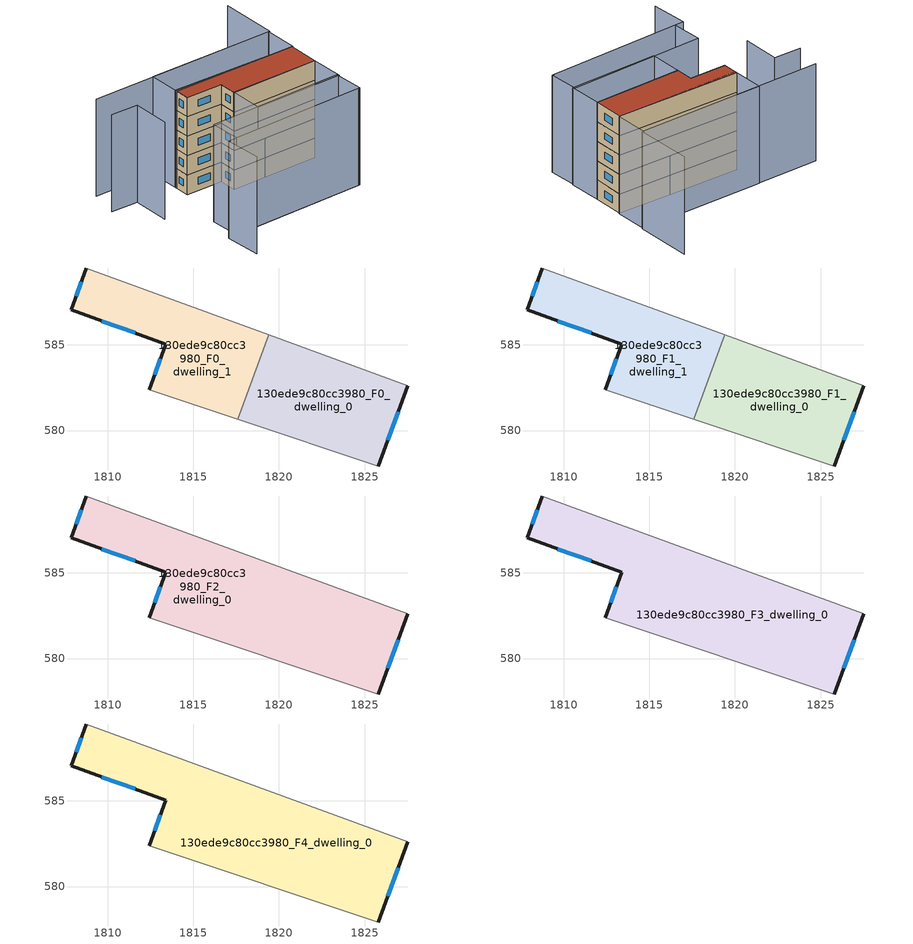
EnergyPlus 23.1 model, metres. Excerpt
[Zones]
130ede9c80cc3980_F0_dwelling_0
 floor ground (EU_floor_Construction): 1827.52,582.61 1825.79,577.93 1817.59,580.66 1819.4,585.59 z0
 wall outside (EU_wall_Construction): 1825.79,577.93 1827.52,582.61 z0:3
 wall adiabatic (EU_wall_Construction): 1827.52,582.61 1819.4,585.59 / 1817.59,580.66 1825.79,577.93 z0:3
 wall to 130ede9c80cc3980_F0_dwelling_1 (EU_wall_Construction): 1819.4,585.59 1817.59,580.66 z0:3
 window (EU_Window_Construction): 1826.35,579.45 1826.96,581.1 z0.97:2.03
130ede9c80cc3980_F0_dwelling_1
 floor ground (EU_floor_Construction): 1819.4,585.59 1817.59,580.66 1812.43,582.38 1813.4,585.05 1807.88,587.04 1808.74,589.49 z0
 wall outside (EU_wall_Construction): 1808.74,589.49 1807.88,587.04 1813.4,585.05 1812.43,582.38 z0:3
 wall adiabatic (EU_wall_Construction): 1819.4,585.59 1808.74,589.49 / 1812.43,582.38 1817.59,580.66 z0:3
 window (EU_Window_Construction): 1813.08,584.19 1812.74,583.25 / 1809.67,586.4 1811.61,585.7 / 1808.46,588.7 1808.16,587.84 z0.97:2.03
130ede9c80cc3980_F1_dwelling_0
 floor to 130ede9c80cc3980_F0_dwelling_0 (EU_floor_Construction): 1827.52,582.61 1825.79,577.93 1817.59,580.66 1819.4,585.59 z3
 wall outside (EU_wall_Construction): 1825.79,577.93 1827.52,582.61 z3:6
 wall adiabatic (EU_wall_Construction): 1827.52,582.61 1819.4,585.59 / 1817.59,580.66 1825.79,577.93 z3:6
 wall to 130ede9c80cc3980_F1_dwelling_1 (EU_wall_Construction): 1819.4,585.59 1817.59,580.66 z3:6
 window (EU_Window_Construction): 1826.35,579.45 1826.96,581.1 z3.97:5.03
130ede9c80cc3980_F1_dwelling_1
 floor to 130ede9c80cc3980_F0_dwelling_1 (EU_floor_Construction): 1819.4,585.59 1817.59,580.66 1812.43,582.38 1813.4,585.05 1807.88,587.04 1808.74,589.49 z3
 wall outside (EU_wall_Construction): 1808.74,589.49 1807.88,587.04 1813.4,585.05 1812.43,582.38 z3:6
 wall adiabatic (EU_wall_Construction): 1819.4,585.59 1808.74,589.49 / 1812.43,582.38 1817.59,580.66 z3:6
 window (EU_Window_Construction): 1813.08,584.19 1812.74,583.25 / 1809.67,586.4 1811.61,585.7 / 1808.46,588.7 1808.16,587.84 z3.97:5.03
130ede9c80cc3980_F2_dwelling_0
 floor to 130ede9c80cc3980_F1_dwelling_0 (EU_floor_Construction): 1827.52,582.61 1825.79,577.93 1817.59,580.66 1819.4,585.59 z6
 floor to 130ede9c80cc3980_F1_dwelling_1 (EU_floor_Construction): 1819.4,585.59 1817.59,580.66 1812.43,582.38 1813.4,585.05 1807.88,587.04 1808.74,589.49 z6
 wall outside (EU_wall_Construction): 1825.79,577.93 1827.52,582.61 / 1808.74,589.49 1807.88,587.04 1813.4,585.05 1812.43,582.38 z6:9
 wall adiabatic (EU_wall_Construction): 1827.52,582.61 1808.74,589.49 / 1812.43,582.38 1825.79,577.93 z6:9
 window (EU_Window_Construction): 1826.35,579.45 1826.96,581.1 / 1813.08,584.19 1812.74,583.25 / 1809.67,586.4 1811.61,585.7 / 1808.46,588.7 1808.16,587.84 z6.97:8.03
130ede9c80cc3980_F3_dwelling_0
 floor to 130ede9c80cc3980_F2_dwelling_0 (EU_floor_Construction): 1827.52,582.61 1825.79,577.93 1812.43,582.38 1813.4,585.05 1807.88,587.04 1808.74,589.49 z9
 wall outside (EU_wall_Construction): 1825.79,577.93 1827.52,582.61 / 1808.74,589.49 1807.88,587.04 1813.4,585.05 1812.43,582.38 z9:12
 wall adiabatic (EU_wall_Construction): 1827.52,582.61 1808.74,589.49 / 1812.43,582.38 1825.79,577.93 z9:12
 window (EU_Window_Construction): 1826.35,579.45 1826.96,581.1 / 1813.08,584.19 1812.74,583.25 / 1809.67,586.4 1811.61,585.7 / 1808.46,588.7 1808.16,587.84 z9.97:11.03
130ede9c80cc3980_F4_dwelling_0
 floor to 130ede9c80cc3980_F3_dwelling_0 (EU_floor_Construction): 1827.52,582.61 1825.79,577.93 1812.43,582.38 1813.4,585.05 1807.88,587.04 1808.74,589.49 z12
 wall outside (EU_wall_Construction): 1825.79,577.93 1827.52,582.61 / 1808.74,589.49 1807.88,587.04 1813.4,585.05 1812.43,582.38 z12:15
 wall adiabatic (EU_wall_Construction): 1827.52,582.61 1808.74,589.49 / 1812.43,582.38 1825.79,577.93 z12:15
 window (EU_Window_Construction): 1826.35,579.45 1826.96,581.1 / 1813.08,584.19 1812.74,583.25 / 1809.67,586.4 1811.61,585.7 / 1808.46,588.7 1808.16,587.84 z12.97:14.03
 roof outside (EU_roof_Construction): 1825.79,577.93 1827.52,582.61 1808.74,589.49 1807.88,587.04 1813.4,585.05 1812.43,582.38 z15
shading: 1798.82,570.26 1800.61,575.8 / 1800.61,575.8 1822.4,568.76 / 1832.46,596.01 1829.53,587.47 / 1829.53,587.47 1800.95,597.24 / 1798.41,593.12 1802.49,591.64 / 1802.49,591.64 1800.42,585.92 / 1810.76,577.49 1812.46,582.47 / 1812.46,582.47 1825.79,577.93 / 1825.79,577.93 1824.09,572.95 / 1824.09,572.95 1810.76,577.49 / 1822.59,568.7 1801.9,575.35 / 1801.9,575.35 1803.39,579.99 / 1803.39,579.99 1824.08,573.33 / 1824.08,573.33 1822.59,568.7 / 1810.32,594.12 1829.34,587.53 / 1829.34,587.53 1827.62,582.58 / 1827.62,582.58 1808.6,589.17 / 1808.6,589.17 1810.32,594.12 z0:15
[Building]
EU S2 Campaign: North Axis=0; Terrain=City; Solar Distribution=FullExterior
[Site:Location]
Bologna: Latitude=44.5; Longitude=11.25; Time Zone=1; Elevation=37
[SizingPeriod:WeatherFileDays]
AnnualSizingPeriod: Begin Month=1; Begin Day of Month=1; End Month=12; End Day of Month=31; Day of Week for Start Day=Monday; Use Weather File Daylight Saving Period=No; Use Weather File Rain and Snow Indicators=No
[MATERIAL]
EU_InternalMass_Material: Roughness=MediumRough; Thickness=0.1; Conductivity=1; Density=1800; Specific Heat=900; Thermal Absorptance=0.9; Solar Absorptance=0.7; Visible Absorptance=0.7
[MATERIAL:NOMASS] Roughness=MediumRough; Thermal Absorptance=0.9; Solar Absorptance=0.7; Visible Absorptance=0.7
Name | Thermal Resistance
EU_wall_NoMass | 0.779417
EU_roof_NoMass | 0.435466
EU_floor_NoMass | 0.588222
[WINDOWMATERIAL:SIMPLEGLAZINGSYSTEM]
EU_Window_SimpleGlazing: UFactor=5.16242; Solar Heat Gain Coefficient=0.85; Visible Transmittance=0.85
[CONSTRUCTION]
EU_wall_Construction: EU_wall_NoMass
EU_roof_Construction: EU_roof_NoMass
EU_floor_Construction: EU_floor_NoMass
EU_Window_Construction: EU_Window_SimpleGlazing
EU_InternalMass_Construction: EU_InternalMass_Material
[ZONE] Type=1; Multiplier=1; Ceiling Height=autocalculate; Floor Area=autocalculate; Part of Total Floor Area=Yes
Name | Volume
130ede9c80cc3980_F0_dwelling_0; 130ede9c80cc3980_F0_dwelling_1; 130ede9c80cc3980_F1_dwelling_1 | 132.615
130ede9c80cc3980_F1_dwelling_0 | 132.614
130ede9c80cc3980_F2_dwelling_0 | 265.211
130ede9c80cc3980_F3_dwelling_0; 130ede9c80cc3980_F4_dwelling_0 | 265.212
[INTERNALMASS] Construction=EU_InternalMass_Construction
Name | Zone or ZoneList | Surface Area
130ede9c80cc3980_F0_dwelling_0_EU_InternalMass | 130ede9c80cc3980_F0_dwelling_0 | 44.2046
130ede9c80cc3980_F0_dwelling_1_EU_InternalMass | 130ede9c80cc3980_F0_dwelling_1 | 44.2049
130ede9c80cc3980_F1_dwelling_0_EU_InternalMass | 130ede9c80cc3980_F1_dwelling_0 | 44.2046
130ede9c80cc3980_F1_dwelling_1_EU_InternalMass | 130ede9c80cc3980_F1_dwelling_1 | 44.2049
130ede9c80cc3980_F2_dwelling_0_EU_InternalMass | 130ede9c80cc3980_F2_dwelling_0 | 88.404
130ede9c80cc3980_F3_dwelling_0_EU_InternalMass | 130ede9c80cc3980_F3_dwelling_0 | 88.404
130ede9c80cc3980_F4_dwelling_0_EU_InternalMass | 130ede9c80cc3980_F4_dwelling_0 | 88.404
[OTHEREQUIPMENT] Fuel Type=Electricity; Design Level Calculation Method=Watts/Area; Power per Zone Floor Area=1; Fraction Latent=0; Fraction Radiant=0; Fraction Lost=0; Carbon Dioxide Generation Rate=0; EndUse Subcategory=EU_Step8_InternalGains
Name | Zone or ZoneList or Space or SpaceList | Schedule
EU_Step8_InternalGain_130ede9c80cc3980_F0_dwelling_0_f000 | 130ede9c80cc3980_F0_dwelling_0 | EU_Step8_GainSchedule_130ede9c80cc3980_F0_dwelling_0_f000
EU_Step8_InternalGain_130ede9c80cc3980_F0_dwelling_1_f000 | 130ede9c80cc3980_F0_dwelling_1 | EU_Step8_GainSchedule_130ede9c80cc3980_F0_dwelling_1_f000
EU_Step8_InternalGain_130ede9c80cc3980_F1_dwelling_0_f000 | 130ede9c80cc3980_F1_dwelling_0 | EU_Step8_GainSchedule_130ede9c80cc3980_F1_dwelling_0_f000
EU_Step8_InternalGain_130ede9c80cc3980_F1_dwelling_1_f000 | 130ede9c80cc3980_F1_dwelling_1 | EU_Step8_GainSchedule_130ede9c80cc3980_F1_dwelling_1_f000
EU_Step8_InternalGain_130ede9c80cc3980_F2_dwelling_0_f000 | 130ede9c80cc3980_F2_dwelling_0 | EU_Step8_GainSchedule_130ede9c80cc3980_F2_dwelling_0_f000
EU_Step8_InternalGain_130ede9c80cc3980_F3_dwelling_0_f000 | 130ede9c80cc3980_F3_dwelling_0 | EU_Step8_GainSchedule_130ede9c80cc3980_F3_dwelling_0_f000
EU_Step8_InternalGain_130ede9c80cc3980_F4_dwelling_0_f000 | 130ede9c80cc3980_F4_dwelling_0 | EU_Step8_GainSchedule_130ede9c80cc3980_F4_dwelling_0_f000
[ZONEVENTILATION:DESIGNFLOWRATE] Schedule=EU_AlwaysOn; Design Flow Rate Calculation Method=AirChanges/Hour; Air Changes per Hour=0.712058; Ventilation Type=Natural; Fan Pressure Rise=0; Fan Total Efficiency=1; Constant Term Coefficient=1; Temperature Term Coefficient=0; Velocity Term Coefficient=0; Velocity Squared Term Coefficient=0; Minimum Indoor Temperature=-100; Maximum Indoor Temperature=100; Delta Temperature=-100; Minimum Outdoor Temperature=-100; Maximum Outdoor Temperature=100; Maximum Wind Speed=40
Name | Zone or ZoneList or Space or SpaceList
EU_ConstantAir_130ede9c80cc3980_F0_dwelling_0 | 130ede9c80cc3980_F0_dwelling_0
EU_ConstantAir_130ede9c80cc3980_F0_dwelling_1 | 130ede9c80cc3980_F0_dwelling_1
EU_ConstantAir_130ede9c80cc3980_F1_dwelling_0 | 130ede9c80cc3980_F1_dwelling_0
EU_ConstantAir_130ede9c80cc3980_F1_dwelling_1 | 130ede9c80cc3980_F1_dwelling_1
EU_ConstantAir_130ede9c80cc3980_F2_dwelling_0 | 130ede9c80cc3980_F2_dwelling_0
EU_ConstantAir_130ede9c80cc3980_F3_dwelling_0 | 130ede9c80cc3980_F3_dwelling_0
EU_ConstantAir_130ede9c80cc3980_F4_dwelling_0 | 130ede9c80cc3980_F4_dwelling_0
[HVACTEMPLATE:THERMOSTAT] Constant Heating Setpoint=20; Constant Cooling Setpoint=50
EU_HeatOnly_130ede9c80cc3980_F0_dwelling_0; EU_HeatOnly_130ede9c80cc3980_F0_dwelling_1; EU_HeatOnly_130ede9c80cc3980_F1_dwelling_0; EU_HeatOnly_130ede9c80cc3980_F1_dwelling_1; EU_HeatOnly_130ede9c80cc3980_F2_dwelling_0; EU_HeatOnly_130ede9c80cc3980_F3_dwelling_0; EU_HeatOnly_130ede9c80cc3980_F4_dwelling_0
[HVACTEMPLATE:ZONE:IDEALLOADSAIRSYSTEM] System Availability Schedule=EU_AlwaysOn; Maximum Heating Supply Air Temperature=50; Minimum Cooling Supply Air Temperature=13; Maximum Heating Supply Air Humidity Ratio=0.0156; Minimum Cooling Supply Air Humidity Ratio=0.0077; Heating Limit=NoLimit; Cooling Limit=NoLimit; Heating Availability Schedule=EU_AlwaysOn; Cooling Availability Schedule=EU_CoolingOff; Dehumidification Control Type=ConstantSensibleHeatRatio; Cooling Sensible Heat Ratio=0.7; Dehumidification Setpoint=60; Humidification Control Type=None; Humidification Setpoint=30; Outdoor Air Method=None; Outdoor Air Flow Rate per Person=0.00944; Outdoor Air Flow Rate per Zone Floor Area=0; Outdoor Air Flow Rate per Zone=0; Demand Controlled Ventilation Type=None; Outdoor Air Economizer Type=NoEconomizer; Heat Recovery Type=None; Sensible Heat Recovery Effectiveness=0.7; Latent Heat Recovery Effectiveness=0.65
Name | Template Thermostat
130ede9c80cc3980_F0_dwelling_0 | EU_HeatOnly_130ede9c80cc3980_F0_dwelling_0
130ede9c80cc3980_F0_dwelling_1 | EU_HeatOnly_130ede9c80cc3980_F0_dwelling_1
130ede9c80cc3980_F1_dwelling_0 | EU_HeatOnly_130ede9c80cc3980_F1_dwelling_0
130ede9c80cc3980_F1_dwelling_1 | EU_HeatOnly_130ede9c80cc3980_F1_dwelling_1
130ede9c80cc3980_F2_dwelling_0 | EU_HeatOnly_130ede9c80cc3980_F2_dwelling_0
130ede9c80cc3980_F3_dwelling_0 | EU_HeatOnly_130ede9c80cc3980_F3_dwelling_0
130ede9c80cc3980_F4_dwelling_0 | EU_HeatOnly_130ede9c80cc3980_F4_dwelling_0
[SIZING:ZONE] Zone Cooling Design Supply Air Temperature Input Method=SupplyAirTemperature; Zone Cooling Design Supply Air Temperature=13; Zone Heating Design Supply Air Temperature Input Method=SupplyAirTemperature; Zone Heating Design Supply Air Temperature=50; Zone Cooling Design Supply Air Humidity Ratio=0.008; Zone Heating Design Supply Air Humidity Ratio=0.008; Cooling Design Air Flow Method=DesignDay; Cooling Design Air Flow Rate=0; Cooling Minimum Air Flow per Zone Floor Area=0.000762; Cooling Minimum Air Flow=0; Cooling Minimum Air Flow Fraction=0.2; Heating Design Air Flow Method=DesignDay; Heating Design Air Flow Rate=0; Heating Maximum Air Flow per Zone Floor Area=0.002032; Heating Maximum Air Flow=0.141576; Heating Maximum Air Flow Fraction=0.3; Account for Dedicated Outdoor Air System=No; Dedicated Outdoor Air System Control Strategy=NeutralSupplyAir; Dedicated Outdoor Air Low Setpoint Temperature for Design=autosize; Dedicated Outdoor Air High Setpoint Temperature for Design=autosize; Zone Load Sizing Method=Sensible Load Only No Latent Load; Zone Latent Cooling Design Supply Air Humidity Ratio Input Method=HumidityRatioDifference; Zone Cooling Design Supply Air Humidity Ratio Difference=0.005; Zone Latent Heating Design Supply Air Humidity Ratio Input Method=HumidityRatioDifference; Zone Humidification Design Supply Air Humidity Ratio Difference=0.005
130ede9c80cc3980_F0_dwelling_0; 130ede9c80cc3980_F0_dwelling_1; 130ede9c80cc3980_F1_dwelling_0; 130ede9c80cc3980_F1_dwelling_1; 130ede9c80cc3980_F2_dwelling_0; 130ede9c80cc3980_F3_dwelling_0; 130ede9c80cc3980_F4_dwelling_0
[SCHEDULE:CONSTANT]
Name | Hourly Value
EU_AlwaysOn | 1
EU_CoolingOff | 0
[SCHEDULE:FILE] Column Number=1; Rows to Skip at Top=0; Number of Hours of Data=8760; Column Separator=Comma; Interpolate to Timestep=No; Minutes per Item=60; Adjust Schedule for Daylight Savings=Yes
Name | File
EU_Step8_GainSchedule_130ede9c80cc3980_F0_dwelling_0_f000 | ../../schedules/130ede9c80cc3980/130ede9c80cc3980_F0_dwelling_0_f000_gain.csv
EU_Step8_GainSchedule_130ede9c80cc3980_F0_dwelling_1_f000 | ../../schedules/130ede9c80cc3980/130ede9c80cc3980_F0_dwelling_1_f000_gain.csv
EU_Step8_GainSchedule_130ede9c80cc3980_F1_dwelling_0_f000 | ../../schedules/130ede9c80cc3980/130ede9c80cc3980_F1_dwelling_0_f000_gain.csv
EU_Step8_GainSchedule_130ede9c80cc3980_F1_dwelling_1_f000 | ../../schedules/130ede9c80cc3980/130ede9c80cc3980_F1_dwelling_1_f000_gain.csv
EU_Step8_GainSchedule_130ede9c80cc3980_F2_dwelling_0_f000 | ../../schedules/130ede9c80cc3980/130ede9c80cc3980_F2_dwelling_0_f000_gain.csv
EU_Step8_GainSchedule_130ede9c80cc3980_F3_dwelling_0_f000 | ../../schedules/130ede9c80cc3980/130ede9c80cc3980_F3_dwelling_0_f000_gain.csv
EU_Step8_GainSchedule_130ede9c80cc3980_F4_dwelling_0_f000 | ../../schedules/130ede9c80cc3980/130ede9c80cc3980_F4_dwelling_0_f000_gain.csv
